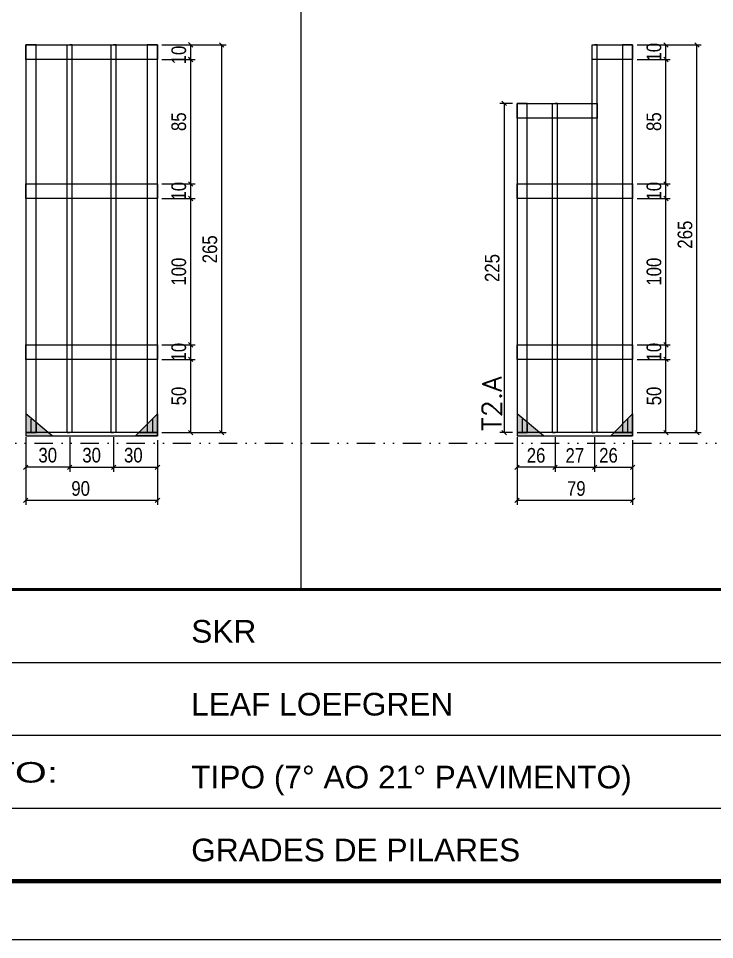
# Model space of a CAD drawing. Extents: x 14400 to 27878, y -21631 to 6985.
# Drawn here: x 19763 to 20238, y 192 to 821 of the extents above; entities that cross this region are included whole.
import ezdxf

# ---------------------------------------------------------------- set-up
doc = ezdxf.new("R2010")
doc.units = 0
for name, pattern in [('CONTINUO', [0]), ('DASHED', [0.75, 0.5, -0.25]), ('DIVIDE2', [0.625, 0.25, -0.125, 0, -0.125, 0, -0.125]), ('HIDDEN', [0.375, 0.25, -0.125])]:
    doc.linetypes.add(name, pattern=pattern)
for name, color, linetype in [('COTA', 241, 'Continuous'), ('Nível', 160, 'Continuous'), ('SARR_2.2x10', 60, 'Continuous'), ('SARR_3.5x7', 81, 'Continuous'), ('SARR_7x7', 40, 'Continuous')]:
    doc.layers.add(name, color=color, linetype=linetype)
for name, color, linetype, lineweight in [('Folhas', 255, 'Continuous', 9), ('Madeira', 126, 'Continuous', 18), ('Sarr 2.2x7', 40, 'Continuous', 9), ('SARRAFO DE PRESSAO', 251, 'DASHED', 9), ('Texto Seção', 7, 'Continuous', 15)]:
    doc.layers.add(name, color=color, linetype=linetype, lineweight=lineweight)
doc.styles.add('ARIAL', font='arial.ttf')
doc.styles.add('COTA TECNICA', font='techl___.ttf', dxfattribs={"height": 10})
doc.styles.add('REGUA-120', font='ROMANS.shx', dxfattribs={"height": 15})
doc.styles.add('Tecnologia', font='')
doc.styles.get('Tecnologia').set_extended_font_data('Forgotten Futurist')
doc.dimstyles.new('PAINEL', dxfattribs={"dimtxt": 10, "dimasz": 3, "dimexe": 3, "dimexo": 3, "dimgap": 3, "dimtad": 1, "dimdec": 1, "dimzin": 12, "dimdsep": 46, "dimtxsty": 'COTA TECNICA', "dimblk1": 'OBLIQUE', "dimblk2": 'OBLIQUE', "dimsah": 1, "dimcen": 0.9, "dimclrd": 4, "dimclre": 4, "dimclrt": 240, "dimadec": 1, "dimazin": 3, "dimtfac": 1, "dimtdec": 1, "dimtmove": 0, "dimatfit": 3, "dimfxl": 1, "dimtolj": 1, "dimtzin": 12, "dimarcsym": 0})

# ---------------------------------------------------------------- blocks, each defined once
blk = doc.blocks.new('9999999999')
at = {"color": 30, "linetype": 'CONTINUO'}
for p, q in [((98564.56, 34379.64), (99583.98, 34379.64)), ((98564.56, 34329.83), (99487.98, 34329.83)), ((98564.56, 34280.02), (99487.98, 34280.02))]:
    blk.add_line(p, q, dxfattribs=at)
at = {"color": 30, "linetype": 'CONTINUO', "const_width": 2}
blk.add_lwpolyline([(99583.98, 34230.21), (99583.98, 34414.45, 0.414214), (99568.98, 34429.45), (98228.98, 34429.45, 0.414214), (98213.98, 34414.45), (98213.98, 34245.21, 0.414214), (98228.98, 34230.21), (99583.98, 34230.21)], format="xyb", dxfattribs=at)
at = {"layer": 'Folhas'}
blk.add_lwpolyline([(98138.98, 34190.21), (99623.98, 34190.21), (99623.98, 35240.21), (98138.98, 35240.21)], close=True, dxfattribs=at)
at = {"layer": 'Folhas', "color": 30, "const_width": 3}
blk.add_lwpolyline([(98213.98, 34230.21), (99583.98, 34230.21), (99583.98, 35200.21), (98213.98, 35200.21)], close=True, dxfattribs=at)
at = {"color": 7, "linetype": 'Continuous', "ltscale": 5, "style": 'ARIAL'}
for s, height, p in [('SKR', 15.483, (98837.68, 34393.13)), ('LEAF LOEFGREN', 15.4829, (98837.68, 34343.32)), ('TIPO (7° AO 21° PAVIMENTO)', 15.4829, (98837.68, 34293.51)), ('GRADES DE PILARES', 15.4829, (98837.68, 34243.7))]:
    blk.add_text(s, height=height, dxfattribs=at).set_placement(p)
at = {"layer": 'Folhas', "color": 7, "style": 'Tecnologia', "width": 1.5}
blk.add_text('PAVIMENTO:', height=14, dxfattribs=at).set_placement((98573.65, 34297.5))
blk = doc.blocks.new('_Oblique')
at = {"color": 0, "linetype": 'ByBlock', "lineweight": -2}
blk.add_line((-0.5, -0.5), (0.5, 0.5), dxfattribs=at)
blk = doc.blocks.new('*D6930')
at = {"layer": 'COTA', "color": 4, "lineweight": -2, "transparency": 16777216}
for p, q in [((19767.64, 520.13), (19767.64, 488.96)), ((19857.64, 520.13), (19857.64, 488.96)), ((19857.64, 491.96), (19767.64, 491.96))]:
    blk.add_line(p, q, dxfattribs=at)
at = {"layer": 'Defpoints', "color": 0, "transparency": 16777216}
for p in [(19767.64, 523.13), (19857.64, 523.13), (19767.64, 491.96)]:
    blk.add_point(p, dxfattribs=at)
at = {"layer": 'COTA', "color": 4, "lineweight": -2, "transparency": 16777216, "xscale": 3, "yscale": 3, "zscale": 3, "rotation": 180}
blk.add_blockref('_Oblique', (19767.64, 491.96), dxfattribs=at)
at = {"layer": 'COTA', "color": 4, "lineweight": -2, "transparency": 16777216, "xscale": 3, "yscale": 3, "zscale": 3}
blk.add_blockref('_Oblique', (19857.64, 491.96), dxfattribs=at)
at = {"layer": 'COTA', "color": 240, "transparency": 16777216, "insert": (19805.14, 500.09), "char_height": 10, "attachment_point": 5, "style": 'COTA TECNICA'}
blk.add_mtext('\\A1;90', dxfattribs=at)
blk = doc.blocks.new('*D6931')
at = {"layer": 'COTA', "color": 4, "lineweight": -2, "transparency": 16777216}
for p, q in [((19860.64, 588.33), (19883.33, 588.33)), ((19880.33, 538.33), (19880.33, 588.33)), ((19860.64, 538.33), (19883.33, 538.33))]:
    blk.add_line(p, q, dxfattribs=at)
at = {"layer": 'Defpoints', "color": 0, "transparency": 16777216}
for p in [(19857.64, 588.33), (19880.33, 588.33), (19857.64, 538.33)]:
    blk.add_point(p, dxfattribs=at)
at = {"layer": 'COTA', "color": 4, "lineweight": -2, "transparency": 16777216, "xscale": 3, "yscale": 3, "zscale": 3}
for p, rotation in [((19880.33, 588.33), 90), ((19880.33, 538.33), 270)]:
    blk.add_blockref('_Oblique', p, dxfattribs=dict(at, rotation=rotation))
at = {"layer": 'COTA', "color": 240, "transparency": 16777216, "insert": (19872.22, 563.33), "char_height": 10, "attachment_point": 5, "rotation": 90, "style": 'COTA TECNICA'}
blk.add_mtext('\\A1;50', dxfattribs=at)
blk = doc.blocks.new('*D6932')
at = {"layer": 'COTA', "color": 4, "lineweight": -2, "transparency": 16777216}
for p, q in [((19860.64, 598.33), (19883.33, 598.33)), ((19880.33, 588.33), (19880.33, 598.33)), ((19860.64, 588.33), (19883.33, 588.33))]:
    blk.add_line(p, q, dxfattribs=at)
at = {"layer": 'Defpoints', "color": 0, "transparency": 16777216}
for p in [(19857.64, 598.33), (19880.33, 598.33), (19857.64, 588.33)]:
    blk.add_point(p, dxfattribs=at)
at = {"layer": 'COTA', "color": 4, "lineweight": -2, "transparency": 16777216, "xscale": 3, "yscale": 3, "zscale": 3}
for p, rotation in [((19880.33, 598.33), 90), ((19880.33, 588.33), 270)]:
    blk.add_blockref('_Oblique', p, dxfattribs=dict(at, rotation=rotation))
at = {"layer": 'COTA', "color": 240, "transparency": 16777216, "insert": (19872.23, 593.33), "char_height": 10, "attachment_point": 5, "rotation": 90, "style": 'COTA TECNICA'}
blk.add_mtext('\\A1;10', dxfattribs=at)
blk = doc.blocks.new('*D6933')
at = {"layer": 'COTA', "color": 4, "lineweight": -2, "transparency": 16777216}
for p, q in [((19860.64, 698.33), (19883.33, 698.33)), ((19880.33, 598.33), (19880.33, 698.33)), ((19860.64, 598.33), (19883.33, 598.33))]:
    blk.add_line(p, q, dxfattribs=at)
at = {"layer": 'Defpoints', "color": 0, "transparency": 16777216}
for p in [(19857.64, 698.33), (19880.33, 698.33), (19857.64, 598.33)]:
    blk.add_point(p, dxfattribs=at)
at = {"layer": 'COTA', "color": 4, "lineweight": -2, "transparency": 16777216, "xscale": 3, "yscale": 3, "zscale": 3}
for p, rotation in [((19880.33, 698.33), 90), ((19880.33, 598.33), 270)]:
    blk.add_blockref('_Oblique', p, dxfattribs=dict(at, rotation=rotation))
at = {"layer": 'COTA', "color": 240, "transparency": 16777216, "insert": (19872.23, 648.33), "char_height": 10, "attachment_point": 5, "rotation": 90, "style": 'COTA TECNICA'}
blk.add_mtext('\\A1;100', dxfattribs=at)
blk = doc.blocks.new('*D6934')
at = {"layer": 'COTA', "color": 4, "lineweight": -2, "transparency": 16777216}
for p, q in [((19860.64, 708.33), (19883.33, 708.33)), ((19880.33, 698.33), (19880.33, 708.33)), ((19860.64, 698.33), (19883.33, 698.33))]:
    blk.add_line(p, q, dxfattribs=at)
at = {"layer": 'Defpoints', "color": 0, "transparency": 16777216}
for p in [(19857.64, 708.33), (19880.33, 708.33), (19857.64, 698.33)]:
    blk.add_point(p, dxfattribs=at)
at = {"layer": 'COTA', "color": 4, "lineweight": -2, "transparency": 16777216, "xscale": 3, "yscale": 3, "zscale": 3}
for p, rotation in [((19880.33, 708.33), 90), ((19880.33, 698.33), 270)]:
    blk.add_blockref('_Oblique', p, dxfattribs=dict(at, rotation=rotation))
at = {"layer": 'COTA', "color": 240, "transparency": 16777216, "insert": (19872.23, 703.33), "char_height": 10, "attachment_point": 5, "rotation": 90, "style": 'COTA TECNICA'}
blk.add_mtext('\\A1;10', dxfattribs=at)
blk = doc.blocks.new('*D6935')
at = {"layer": 'COTA', "color": 4, "lineweight": -2, "transparency": 16777216}
for p, q in [((19860.64, 803.3), (19904.55, 803.3)), ((19901.55, 538.3), (19901.55, 803.3)), ((19860.64, 538.3), (19904.55, 538.3))]:
    blk.add_line(p, q, dxfattribs=at)
at = {"layer": 'Defpoints', "color": 0, "transparency": 16777216}
for p in [(19857.64, 803.3), (19901.55, 803.3), (19857.64, 538.3)]:
    blk.add_point(p, dxfattribs=at)
at = {"layer": 'COTA', "color": 4, "lineweight": -2, "transparency": 16777216, "xscale": 3, "yscale": 3, "zscale": 3}
for p, rotation in [((19901.55, 803.3), 90), ((19901.55, 538.3), 270)]:
    blk.add_blockref('_Oblique', p, dxfattribs=dict(at, rotation=rotation))
at = {"layer": 'COTA', "color": 240, "transparency": 16777216, "insert": (19893.44, 663.6), "char_height": 10, "attachment_point": 5, "rotation": 90, "style": 'COTA TECNICA'}
blk.add_mtext('\\A1;265', dxfattribs=at)
blk = doc.blocks.new('*D6940')
at = {"layer": 'COTA', "color": 4, "lineweight": -2, "transparency": 16777216}
for p, q in [((19860.64, 803.34), (19883.34, 803.34)), ((19880.34, 793.34), (19880.34, 803.34)), ((19860.64, 793.34), (19883.34, 793.34))]:
    blk.add_line(p, q, dxfattribs=at)
at = {"layer": 'Defpoints', "color": 0, "transparency": 16777216}
for p in [(19857.64, 803.34), (19880.34, 803.34), (19857.64, 793.34)]:
    blk.add_point(p, dxfattribs=at)
at = {"layer": 'COTA', "color": 4, "lineweight": -2, "transparency": 16777216, "xscale": 3, "yscale": 3, "zscale": 3}
for p, rotation in [((19880.34, 803.34), 90), ((19880.34, 793.34), 270)]:
    blk.add_blockref('_Oblique', p, dxfattribs=dict(at, rotation=rotation))
at = {"layer": 'COTA', "color": 240, "transparency": 16777216, "insert": (19872.23, 796.39), "char_height": 10, "attachment_point": 5, "rotation": 90, "style": 'COTA TECNICA'}
blk.add_mtext('\\A1;10', dxfattribs=at)
blk = doc.blocks.new('*D6927')
at = {"layer": 'COTA', "color": 4, "lineweight": -2, "transparency": 16777216}
for p, q in [((19767.64, 535.33), (19767.64, 511.63)), ((19797.64, 535.33), (19797.64, 511.63)), ((19797.64, 514.63), (19767.64, 514.63))]:
    blk.add_line(p, q, dxfattribs=at)
at = {"layer": 'Defpoints', "color": 0, "transparency": 16777216}
for p in [(19767.64, 538.33), (19797.64, 538.33), (19767.64, 514.63)]:
    blk.add_point(p, dxfattribs=at)
at = {"layer": 'COTA', "color": 4, "lineweight": -2, "transparency": 16777216, "xscale": 3, "yscale": 3, "zscale": 3, "rotation": 180}
blk.add_blockref('_Oblique', (19767.64, 514.63), dxfattribs=at)
at = {"layer": 'COTA', "color": 4, "lineweight": -2, "transparency": 16777216, "xscale": 3, "yscale": 3, "zscale": 3}
blk.add_blockref('_Oblique', (19797.64, 514.63), dxfattribs=at)
at = {"layer": 'COTA', "color": 240, "transparency": 16777216, "insert": (19782.64, 522.85), "char_height": 10, "attachment_point": 5, "style": 'COTA TECNICA'}
blk.add_mtext('\\A1;30', dxfattribs=at)
blk = doc.blocks.new('*D6928')
at = {"layer": 'COTA', "color": 4, "lineweight": -2, "transparency": 16777216}
for p, q in [((19827.64, 535.33), (19827.64, 511.63)), ((19857.64, 533.13), (19857.64, 511.63)), ((19827.64, 514.63), (19857.64, 514.63))]:
    blk.add_line(p, q, dxfattribs=at)
at = {"layer": 'Defpoints', "color": 0, "transparency": 16777216}
for p in [(19827.64, 538.33), (19857.64, 536.13), (19857.64, 514.63)]:
    blk.add_point(p, dxfattribs=at)
at = {"layer": 'COTA', "color": 4, "lineweight": -2, "transparency": 16777216, "xscale": 3, "yscale": 3, "zscale": 3, "rotation": 180}
blk.add_blockref('_Oblique', (19827.64, 514.63), dxfattribs=at)
at = {"layer": 'COTA', "color": 4, "lineweight": -2, "transparency": 16777216, "xscale": 3, "yscale": 3, "zscale": 3}
blk.add_blockref('_Oblique', (19857.64, 514.63), dxfattribs=at)
at = {"layer": 'COTA', "color": 240, "transparency": 16777216, "insert": (19841.14, 522.85), "char_height": 10, "attachment_point": 5, "style": 'COTA TECNICA'}
blk.add_mtext('\\A1;30', dxfattribs=at)
blk = doc.blocks.new('*D6929')
at = {"layer": 'COTA', "color": 4, "lineweight": -2, "transparency": 16777216}
for p, q in [((19797.64, 535.33), (19797.64, 511.63)), ((19827.64, 535.33), (19827.64, 511.63)), ((19797.64, 514.63), (19827.64, 514.63))]:
    blk.add_line(p, q, dxfattribs=at)
at = {"layer": 'Defpoints', "color": 0, "transparency": 16777216}
for p in [(19797.64, 538.33), (19827.64, 538.33), (19827.64, 514.63)]:
    blk.add_point(p, dxfattribs=at)
at = {"layer": 'COTA', "color": 4, "lineweight": -2, "transparency": 16777216, "xscale": 3, "yscale": 3, "zscale": 3, "rotation": 180}
blk.add_blockref('_Oblique', (19797.64, 514.63), dxfattribs=at)
at = {"layer": 'COTA', "color": 4, "lineweight": -2, "transparency": 16777216, "xscale": 3, "yscale": 3, "zscale": 3}
blk.add_blockref('_Oblique', (19827.64, 514.63), dxfattribs=at)
at = {"layer": 'COTA', "color": 240, "transparency": 16777216, "insert": (19812.64, 522.85), "char_height": 10, "attachment_point": 5, "style": 'COTA TECNICA'}
blk.add_mtext('\\A1;30', dxfattribs=at)
blk = doc.blocks.new('*D6941')
at = {"layer": 'COTA', "color": 4, "lineweight": -2, "transparency": 16777216}
for p, q in [((19860.64, 793.3), (19883.34, 793.3)), ((19880.34, 708.3), (19880.34, 793.3)), ((19860.64, 708.3), (19883.34, 708.3))]:
    blk.add_line(p, q, dxfattribs=at)
at = {"layer": 'Defpoints', "color": 0, "transparency": 16777216}
for p in [(19857.64, 793.3), (19880.34, 793.3), (19857.64, 708.3)]:
    blk.add_point(p, dxfattribs=at)
at = {"layer": 'COTA', "color": 4, "lineweight": -2, "transparency": 16777216, "xscale": 3, "yscale": 3, "zscale": 3}
for p, rotation in [((19880.34, 793.3), 90), ((19880.34, 708.3), 270)]:
    blk.add_blockref('_Oblique', p, dxfattribs=dict(at, rotation=rotation))
at = {"layer": 'COTA', "color": 240, "transparency": 16777216, "insert": (19872.2, 750.8), "char_height": 10, "attachment_point": 5, "rotation": 90, "style": 'COTA TECNICA'}
blk.add_mtext('\\A1;85', dxfattribs=at)
blk = doc.blocks.new('*D6995')
at = {"layer": 'COTA', "color": 4, "lineweight": -2, "transparency": 16777216}
for p, q in [((20103.25, 520.13), (20103.25, 488.96)), ((20182.25, 520.13), (20182.25, 488.96)), ((20182.25, 491.96), (20103.25, 491.96))]:
    blk.add_line(p, q, dxfattribs=at)
at = {"layer": 'Defpoints', "color": 0, "transparency": 16777216}
for p in [(20103.25, 523.13), (20182.25, 523.13), (20103.25, 491.96)]:
    blk.add_point(p, dxfattribs=at)
at = {"layer": 'COTA', "color": 4, "lineweight": -2, "transparency": 16777216, "xscale": 3, "yscale": 3, "zscale": 3, "rotation": 180}
blk.add_blockref('_Oblique', (20103.25, 491.96), dxfattribs=at)
at = {"layer": 'COTA', "color": 4, "lineweight": -2, "transparency": 16777216, "xscale": 3, "yscale": 3, "zscale": 3}
blk.add_blockref('_Oblique', (20182.25, 491.96), dxfattribs=at)
at = {"layer": 'COTA', "color": 240, "transparency": 16777216, "insert": (20143.75, 500.06), "char_height": 10, "attachment_point": 5, "style": 'COTA TECNICA'}
blk.add_mtext('\\A1;79', dxfattribs=at)
blk = doc.blocks.new('*D6996')
at = {"layer": 'COTA', "color": 4, "lineweight": -2, "transparency": 16777216}
for p, q in [((20103.25, 535.33), (20103.25, 511.63)), ((20129.25, 535.33), (20129.25, 511.63)), ((20129.25, 514.63), (20103.25, 514.63))]:
    blk.add_line(p, q, dxfattribs=at)
at = {"layer": 'Defpoints', "color": 0, "transparency": 16777216}
for p in [(20103.25, 538.33), (20129.25, 538.33), (20103.25, 514.63)]:
    blk.add_point(p, dxfattribs=at)
at = {"layer": 'COTA', "color": 4, "lineweight": -2, "transparency": 16777216, "xscale": 3, "yscale": 3, "zscale": 3, "rotation": 180}
blk.add_blockref('_Oblique', (20103.25, 514.63), dxfattribs=at)
at = {"layer": 'COTA', "color": 4, "lineweight": -2, "transparency": 16777216, "xscale": 3, "yscale": 3, "zscale": 3}
blk.add_blockref('_Oblique', (20129.25, 514.63), dxfattribs=at)
at = {"layer": 'COTA', "color": 240, "transparency": 16777216, "insert": (20116.25, 522.74), "char_height": 10, "attachment_point": 5, "style": 'COTA TECNICA'}
blk.add_mtext('\\A1;26', dxfattribs=at)
blk = doc.blocks.new('*D6997')
at = {"layer": 'COTA', "color": 4, "lineweight": -2, "transparency": 16777216}
for p, q in [((20156.25, 535.33), (20156.25, 511.63)), ((20182.25, 533.13), (20182.25, 511.63)), ((20156.25, 514.63), (20182.25, 514.63))]:
    blk.add_line(p, q, dxfattribs=at)
at = {"layer": 'Defpoints', "color": 0, "transparency": 16777216}
for p in [(20156.25, 538.33), (20182.25, 536.13), (20182.25, 514.63)]:
    blk.add_point(p, dxfattribs=at)
at = {"layer": 'COTA', "color": 4, "lineweight": -2, "transparency": 16777216, "xscale": 3, "yscale": 3, "zscale": 3, "rotation": 180}
blk.add_blockref('_Oblique', (20156.25, 514.63), dxfattribs=at)
at = {"layer": 'COTA', "color": 4, "lineweight": -2, "transparency": 16777216, "xscale": 3, "yscale": 3, "zscale": 3}
blk.add_blockref('_Oblique', (20182.25, 514.63), dxfattribs=at)
at = {"layer": 'COTA', "color": 240, "transparency": 16777216, "insert": (20165.75, 522.74), "char_height": 10, "attachment_point": 5, "style": 'COTA TECNICA'}
blk.add_mtext('\\A1;26', dxfattribs=at)
blk = doc.blocks.new('*D6998')
at = {"layer": 'COTA', "color": 4, "lineweight": -2, "transparency": 16777216}
for p, q in [((20185.25, 588.33), (20207.95, 588.33)), ((20204.95, 538.33), (20204.95, 588.33)), ((20185.25, 538.33), (20207.95, 538.33))]:
    blk.add_line(p, q, dxfattribs=at)
at = {"layer": 'Defpoints', "color": 0, "transparency": 16777216}
for p in [(20182.25, 588.33), (20204.95, 588.33), (20182.25, 538.33)]:
    blk.add_point(p, dxfattribs=at)
at = {"layer": 'COTA', "color": 4, "lineweight": -2, "transparency": 16777216, "xscale": 3, "yscale": 3, "zscale": 3}
for p, rotation in [((20204.95, 588.33), 90), ((20204.95, 538.33), 270)]:
    blk.add_blockref('_Oblique', p, dxfattribs=dict(at, rotation=rotation))
at = {"layer": 'COTA', "color": 240, "transparency": 16777216, "insert": (20196.84, 563.33), "char_height": 10, "attachment_point": 5, "rotation": 90, "style": 'COTA TECNICA'}
blk.add_mtext('\\A1;50', dxfattribs=at)
blk = doc.blocks.new('*D6999')
at = {"layer": 'COTA', "color": 4, "lineweight": -2, "transparency": 16777216}
for p, q in [((20129.25, 535.33), (20129.25, 511.63)), ((20156.25, 535.33), (20156.25, 511.63)), ((20129.25, 514.63), (20156.25, 514.63))]:
    blk.add_line(p, q, dxfattribs=at)
at = {"layer": 'Defpoints', "color": 0, "transparency": 16777216}
for p in [(20129.25, 538.33), (20156.25, 538.33), (20156.25, 514.63)]:
    blk.add_point(p, dxfattribs=at)
at = {"layer": 'COTA', "color": 4, "lineweight": -2, "transparency": 16777216, "xscale": 3, "yscale": 3, "zscale": 3, "rotation": 180}
blk.add_blockref('_Oblique', (20129.25, 514.63), dxfattribs=at)
at = {"layer": 'COTA', "color": 4, "lineweight": -2, "transparency": 16777216, "xscale": 3, "yscale": 3, "zscale": 3}
blk.add_blockref('_Oblique', (20156.25, 514.63), dxfattribs=at)
at = {"layer": 'COTA', "color": 240, "transparency": 16777216, "insert": (20142.75, 522.71), "char_height": 10, "attachment_point": 5, "style": 'COTA TECNICA'}
blk.add_mtext('\\A1;27', dxfattribs=at)
blk = doc.blocks.new('*D7000')
at = {"layer": 'COTA', "color": 4, "lineweight": -2, "transparency": 16777216}
for p, q in [((20185.25, 598.33), (20207.95, 598.33)), ((20204.95, 588.33), (20204.95, 598.33)), ((20185.25, 588.33), (20207.95, 588.33))]:
    blk.add_line(p, q, dxfattribs=at)
at = {"layer": 'Defpoints', "color": 0, "transparency": 16777216}
for p in [(20182.25, 598.33), (20204.95, 598.33), (20182.25, 588.33)]:
    blk.add_point(p, dxfattribs=at)
at = {"layer": 'COTA', "color": 4, "lineweight": -2, "transparency": 16777216, "xscale": 3, "yscale": 3, "zscale": 3}
for p, rotation in [((20204.95, 598.33), 90), ((20204.95, 588.33), 270)]:
    blk.add_blockref('_Oblique', p, dxfattribs=dict(at, rotation=rotation))
at = {"layer": 'COTA', "color": 240, "transparency": 16777216, "insert": (20196.84, 593.33), "char_height": 10, "attachment_point": 5, "rotation": 90, "style": 'COTA TECNICA'}
blk.add_mtext('\\A1;10', dxfattribs=at)
blk = doc.blocks.new('*D7001')
at = {"layer": 'COTA', "color": 4, "lineweight": -2, "transparency": 16777216}
for p, q in [((20185.25, 698.33), (20207.95, 698.33)), ((20204.95, 598.33), (20204.95, 698.33)), ((20185.25, 598.33), (20207.95, 598.33))]:
    blk.add_line(p, q, dxfattribs=at)
at = {"layer": 'Defpoints', "color": 0, "transparency": 16777216}
for p in [(20182.25, 698.33), (20204.95, 698.33), (20182.25, 598.33)]:
    blk.add_point(p, dxfattribs=at)
at = {"layer": 'COTA', "color": 4, "lineweight": -2, "transparency": 16777216, "xscale": 3, "yscale": 3, "zscale": 3}
for p, rotation in [((20204.95, 698.33), 90), ((20204.95, 598.33), 270)]:
    blk.add_blockref('_Oblique', p, dxfattribs=dict(at, rotation=rotation))
at = {"layer": 'COTA', "color": 240, "transparency": 16777216, "insert": (20196.84, 648.33), "char_height": 10, "attachment_point": 5, "rotation": 90, "style": 'COTA TECNICA'}
blk.add_mtext('\\A1;100', dxfattribs=at)
blk = doc.blocks.new('*D7002')
at = {"layer": 'COTA', "color": 4, "lineweight": -2, "transparency": 16777216}
for p, q in [((20185.25, 708.33), (20207.95, 708.33)), ((20204.95, 698.33), (20204.95, 708.33)), ((20185.25, 698.33), (20207.95, 698.33))]:
    blk.add_line(p, q, dxfattribs=at)
at = {"layer": 'Defpoints', "color": 0, "transparency": 16777216}
for p in [(20182.25, 708.33), (20204.95, 708.33), (20182.25, 698.33)]:
    blk.add_point(p, dxfattribs=at)
at = {"layer": 'COTA', "color": 4, "lineweight": -2, "transparency": 16777216, "xscale": 3, "yscale": 3, "zscale": 3}
for p, rotation in [((20204.95, 708.33), 90), ((20204.95, 698.33), 270)]:
    blk.add_blockref('_Oblique', p, dxfattribs=dict(at, rotation=rotation))
at = {"layer": 'COTA', "color": 240, "transparency": 16777216, "insert": (20196.84, 703.33), "char_height": 10, "attachment_point": 5, "rotation": 90, "style": 'COTA TECNICA'}
blk.add_mtext('\\A1;10', dxfattribs=at)
blk = doc.blocks.new('*D7003')
at = {"layer": 'COTA', "color": 4, "lineweight": -2, "transparency": 16777216}
for p, q in [((20185.25, 793.33), (20207.95, 793.33)), ((20204.95, 708.33), (20204.95, 793.33)), ((20185.25, 708.33), (20207.95, 708.33))]:
    blk.add_line(p, q, dxfattribs=at)
at = {"layer": 'Defpoints', "color": 0, "transparency": 16777216}
for p in [(20182.25, 793.33), (20204.95, 793.33), (20182.25, 708.33)]:
    blk.add_point(p, dxfattribs=at)
at = {"layer": 'COTA', "color": 4, "lineweight": -2, "transparency": 16777216, "xscale": 3, "yscale": 3, "zscale": 3}
for p, rotation in [((20204.95, 793.33), 90), ((20204.95, 708.33), 270)]:
    blk.add_blockref('_Oblique', p, dxfattribs=dict(at, rotation=rotation))
at = {"layer": 'COTA', "color": 240, "transparency": 16777216, "insert": (20196.81, 750.83), "char_height": 10, "attachment_point": 5, "rotation": 90, "style": 'COTA TECNICA'}
blk.add_mtext('\\A1;85', dxfattribs=at)
blk = doc.blocks.new('*D7004')
at = {"layer": 'COTA', "color": 4, "lineweight": -2, "transparency": 16777216}
for p, q in [((20185.25, 803.33), (20207.95, 803.33)), ((20204.95, 793.33), (20204.95, 803.33)), ((20185.25, 793.33), (20207.95, 793.33))]:
    blk.add_line(p, q, dxfattribs=at)
at = {"layer": 'Defpoints', "color": 0, "transparency": 16777216}
for p in [(20182.25, 803.33), (20204.95, 803.33), (20182.25, 793.33)]:
    blk.add_point(p, dxfattribs=at)
at = {"layer": 'COTA', "color": 4, "lineweight": -2, "transparency": 16777216, "xscale": 3, "yscale": 3, "zscale": 3}
for p, rotation in [((20204.95, 803.33), 90), ((20204.95, 793.33), 270)]:
    blk.add_blockref('_Oblique', p, dxfattribs=dict(at, rotation=rotation))
at = {"layer": 'COTA', "color": 240, "transparency": 16777216, "insert": (20196.84, 798.33), "char_height": 10, "attachment_point": 5, "rotation": 90, "style": 'COTA TECNICA'}
blk.add_mtext('\\A1;10', dxfattribs=at)
blk = doc.blocks.new('*D7005')
at = {"layer": 'COTA', "color": 4, "lineweight": -2, "transparency": 16777216}
for p, q in [((20185.25, 803.3), (20229.16, 803.3)), ((20226.16, 538.3), (20226.16, 803.3)), ((20185.25, 538.3), (20229.16, 538.3))]:
    blk.add_line(p, q, dxfattribs=at)
at = {"layer": 'Defpoints', "color": 0, "transparency": 16777216}
for p in [(20182.25, 803.3), (20226.16, 803.3), (20182.25, 538.3)]:
    blk.add_point(p, dxfattribs=at)
at = {"layer": 'COTA', "color": 4, "lineweight": -2, "transparency": 16777216, "xscale": 3, "yscale": 3, "zscale": 3}
for p, rotation in [((20226.16, 803.3), 90), ((20226.16, 538.3), 270)]:
    blk.add_blockref('_Oblique', p, dxfattribs=dict(at, rotation=rotation))
at = {"layer": 'COTA', "color": 240, "transparency": 16777216, "insert": (20218.05, 673.6), "char_height": 10, "attachment_point": 5, "rotation": 90, "style": 'COTA TECNICA'}
blk.add_mtext('\\A1;265', dxfattribs=at)
blk = doc.blocks.new('*D7006')
at = {"layer": 'COTA', "color": 4, "lineweight": -2, "transparency": 16777216}
for p, q in [((20100.25, 763.3), (20091.45, 763.3)), ((20094.45, 763.3), (20094.45, 538.33)), ((20100.25, 538.33), (20091.45, 538.33))]:
    blk.add_line(p, q, dxfattribs=at)
at = {"layer": 'Defpoints', "color": 0, "transparency": 16777216}
for p in [(20103.25, 763.3), (20094.45, 538.33), (20103.25, 538.33)]:
    blk.add_point(p, dxfattribs=at)
at = {"layer": 'COTA', "color": 4, "lineweight": -2, "transparency": 16777216, "xscale": 3, "yscale": 3, "zscale": 3}
for p, rotation in [((20094.45, 763.3), 90), ((20094.45, 538.33), 270)]:
    blk.add_blockref('_Oblique', p, dxfattribs=dict(at, rotation=rotation))
at = {"layer": 'COTA', "color": 240, "transparency": 16777216, "insert": (20086.34, 650.82), "char_height": 10, "attachment_point": 5, "rotation": 90, "style": 'COTA TECNICA'}
blk.add_mtext('\\A1;225', dxfattribs=at)

msp = doc.modelspace()

# ---------------------------------------------------------------- hatches: boundary and pattern name
at = {"layer": 'Madeira'}
h = msp.add_hatch(color=252, dxfattribs=at)
h.dxf.hatch_style = 2
h.paths.add_polyline_path([(19767.64, 551.13), (19767.64, 536.13), (19785.64, 536.13)])
h = msp.add_hatch(color=252, dxfattribs=at)
h.dxf.hatch_style = 2
h.paths.add_polyline_path([(19857.64, 551.13), (19857.64, 536.13), (19842.64, 536.13)])
h = msp.add_hatch(color=252, dxfattribs=at)
h.dxf.hatch_style = 2
h.paths.add_polyline_path([(20103.25, 551.13), (20103.25, 536.13), (20121.25, 536.13)])
h = msp.add_hatch(color=252, dxfattribs=at)
h.dxf.hatch_style = 2
h.paths.add_polyline_path([(20182.25, 551.13), (20182.25, 536.13), (20167.25, 536.13)])

# ---------------------------------------------------------------- linework, layer by layer
at = {"layer": 'COTA'}
msp.add_line((19955.47, 1201.85), (19955.47, 431.1), dxfattribs=at)
at = {"layer": 'Madeira', "color": 1, "linetype": 'HIDDEN'}
for p, q in [((19771.14, 547.63), (19771.14, 538.33)), ((19771.14, 547.63), (19771.14, 538.33)), ((19774.64, 544.13), (19774.64, 538.33)), ((19854.14, 547.63), (19854.14, 538.33)), ((19854.14, 547.63), (19854.14, 538.33)), ((20106.75, 547.63), (20106.75, 538.33)), ((20106.75, 547.63), (20106.75, 538.33)), ((20110.25, 544.13), (20110.25, 538.33)), ((20178.75, 547.63), (20178.75, 538.33)), ((20178.75, 547.63), (20178.75, 538.33)), ((19777.47, 538.33), (19767.64, 538.33)), ((19777.47, 538.33), (19767.64, 538.33)), ((19783.44, 538.33), (19767.64, 538.33)), ((19844.84, 538.33), (19857.64, 538.33)), ((19847.8, 538.33), (19857.64, 538.33)), ((19847.8, 538.33), (19857.64, 538.33)), ((20113.08, 538.33), (20103.25, 538.33)), ((20113.08, 538.33), (20103.25, 538.33)), ((20119.05, 538.33), (20103.25, 538.33)), ((20169.45, 538.33), (20182.25, 538.33)), ((20172.41, 538.33), (20182.25, 538.33)), ((20172.41, 538.33), (20182.25, 538.33))]:
    msp.add_line(p, q, dxfattribs=at)
at = {"layer": 'Madeira'}
for p, q in [((19767.64, 538.33), (19767.64, 536.13)), ((19767.64, 538.33), (19767.64, 536.13)), ((19767.64, 538.33), (19767.64, 536.13)), ((20103.25, 538.33), (20103.25, 536.13)), ((20103.25, 538.33), (20103.25, 536.13)), ((20103.25, 538.33), (20103.25, 536.13))]:
    msp.add_line(p, q, dxfattribs=at)
at = {"layer": 'Madeira', "color": 0}
for points in [[(19767.64, 551.13), (19767.64, 536.13), (19785.64, 536.13), (19767.64, 551.13)], [(19857.64, 551.13), (19857.64, 536.13), (19842.64, 536.13), (19857.64, 551.13)], [(20103.25, 551.13), (20103.25, 536.13), (20121.25, 536.13), (20103.25, 551.13)], [(20182.25, 551.13), (20182.25, 536.13), (20167.25, 536.13), (20182.25, 551.13)]]:
    msp.add_lwpolyline(points, dxfattribs=at)
at = {"layer": 'Nível', "color": 4, "linetype": 'DIVIDE2', "ltscale": 50}
msp.add_line((19270.47, 531.13), (20640.47, 531.13), dxfattribs=at)
at = {"layer": 'Sarr 2.2x7'}
for points in [[(19857.64, 538.33), (19767.64, 538.33), (19767.64, 536.13), (19857.64, 536.13)], [(20182.25, 538.33), (20103.25, 538.33), (20103.25, 536.13), (20182.25, 536.13)]]:
    msp.add_lwpolyline(points, close=True, dxfattribs=at)
at = {"layer": 'SARR_2.2x10'}
for points in [[(19767.64, 803.3), (19857.64, 803.3), (19857.64, 793.3), (19767.64, 793.3)], [(20154.5, 803.3), (20182.25, 803.3), (20182.25, 793.3), (20154.5, 793.3)], [(20103.25, 763.3), (20158, 763.3), (20158, 753.3), (20103.25, 753.3)], [(19767.64, 708.3), (19857.64, 708.3), (19857.64, 698.3), (19767.64, 698.3)], [(20103.25, 708.3), (20182.25, 708.3), (20182.25, 698.3), (20103.25, 698.3)], [(19767.64, 598.3), (19857.64, 598.3), (19857.64, 588.3), (19767.64, 588.3)], [(20103.25, 598.3), (20182.25, 598.3), (20182.25, 588.3), (20103.25, 588.3)]]:
    msp.add_lwpolyline(points, close=True, dxfattribs=at)
at = {"layer": 'SARR_3.5x7'}
for p, q in [((19795.89, 538.33), (19795.89, 803.3)), ((19795.89, 803.3), (19797.64, 803.3)), ((19799.39, 803.3), (19797.64, 803.3)), ((19799.39, 538.33), (19799.39, 803.3)), ((19825.89, 538.33), (19825.89, 803.3)), ((19825.89, 803.3), (19827.64, 803.3)), ((19829.39, 803.3), (19827.64, 803.3)), ((19829.39, 538.33), (19829.39, 803.3)), ((20154.5, 538.33), (20154.5, 803.3)), ((20154.5, 803.3), (20156.25, 803.3)), ((20158, 803.3), (20156.25, 803.3)), ((20158, 538.33), (20158, 803.3)), ((20127.5, 538.33), (20127.5, 763.3)), ((20127.5, 763.3), (20129.25, 763.3)), ((20131, 763.3), (20129.25, 763.3)), ((20131, 538.33), (20131, 763.3)), ((19795.89, 538.33), (19797.64, 538.33)), ((19799.39, 538.33), (19797.64, 538.33)), ((19825.89, 538.33), (19827.64, 538.33)), ((19829.39, 538.33), (19827.64, 538.33)), ((20127.5, 538.33), (20129.25, 538.33)), ((20131, 538.33), (20129.25, 538.33)), ((20154.5, 538.33), (20156.25, 538.33)), ((20158, 538.33), (20156.25, 538.33))]:
    msp.add_line(p, q, dxfattribs=at)
at = {"layer": 'SARR_7x7'}
for points in [[(19767.64, 538.33), (19774.64, 538.33), (19774.64, 803.3), (19767.64, 803.3)], [(19850.64, 538.33), (19857.64, 538.33), (19857.64, 803.3), (19850.64, 803.3)], [(20175.25, 538.33), (20182.25, 538.33), (20182.25, 803.3), (20175.25, 803.3)], [(20103.25, 538.33), (20110.25, 538.33), (20110.25, 763.3), (20103.25, 763.3)]]:
    msp.add_lwpolyline(points, close=True, dxfattribs=at)

# ---------------------------------------------------------------- block references
at = {"layer": 'SARRAFO DE PRESSAO', "color": 6, "linetype": 'ByBlock'}
msp.add_blockref('9999999999', (-78957.01, -33998.35), dxfattribs=at)

# ---------------------------------------------------------------- texts
at = {"layer": 'Texto Seção', "style": 'REGUA-120', "width": 1.05}
msp.add_text('T2.A', height=13, rotation=90, dxfattribs=at).set_placement((20092.57, 539.43))

# ---------------------------------------------------------------- dimensions: what is measured, and where the dimension line sits
at = {"layer": 'COTA'}
for base, p1, p2, angle, picture, middle in [((20204.95, 803.33), (20182.25, 793.33), (20182.25, 803.33), 90, '*D7004', (20204.95, 798.33)), ((19880.34, 803.34), (19857.64, 793.34), (19857.64, 803.34), 90, '*D6940', (19880.34, 796.39)), ((19901.55, 803.3), (19857.64, 538.3), (19857.64, 803.3), 90, '*D6935', (19901.55, 663.6)), ((20226.16, 803.3), (20182.25, 538.3), (20182.25, 803.3), 90, '*D7005', (20226.16, 673.6)), ((19880.33, 708.33), (19857.64, 698.33), (19857.64, 708.33), 90, '*D6934', (19880.33, 703.33)), ((20204.95, 708.33), (20182.25, 698.33), (20182.25, 708.33), 90, '*D7002', (20204.95, 703.33)), ((19880.33, 598.33), (19857.64, 588.33), (19857.64, 598.33), 90, '*D6932', (19880.33, 593.33)), ((20204.95, 598.33), (20182.25, 588.33), (20182.25, 598.33), 90, '*D7000', (20204.95, 593.33)), ((19767.64, 491.96), (19857.64, 523.13), (19767.64, 523.13), 180, '*D6930', (19805.14, 491.96)), ((20103.25, 491.96), (20182.25, 523.13), (20103.25, 523.13), 180, '*D6995', (20143.75, 491.96))]:
    dim = msp.add_linear_dim(base=base, p1=p1, p2=p2, angle=angle, dimstyle='PAINEL', override={"dimtmove": 1}, dxfattribs=at)
    dim.commit()
    dim.dimension.update_dxf_attribs({"geometry": picture, "text_midpoint": middle, "dimtype": 160})
for base, p1, p2, picture, middle in [((19880.34, 793.3), (19857.64, 708.3), (19857.64, 793.3), '*D6941', (19872.2, 750.8)), ((20094.45, 538.33), (20103.25, 763.3), (20103.25, 538.33), '*D7006', (20086.34, 650.82))]:
    dim = msp.add_linear_dim(base=base, p1=p1, p2=p2, angle=90, dimstyle='PAINEL', dxfattribs=at)
    dim.commit()
    dim.dimension.update_dxf_attribs({"geometry": picture, "text_midpoint": middle})
for base, p1, p2, angle, picture, middle in [((20204.95, 793.33), (20182.25, 708.33), (20182.25, 793.33), 90, '*D7003', (20196.81, 750.83)), ((19880.33, 698.33), (19857.64, 598.33), (19857.64, 698.33), 90, '*D6933', (19872.23, 648.33)), ((20204.95, 698.33), (20182.25, 598.33), (20182.25, 698.33), 90, '*D7001', (20196.84, 648.33)), ((19880.33, 588.33), (19857.64, 538.33), (19857.64, 588.33), 90, '*D6931', (19872.22, 563.33)), ((20204.95, 588.33), (20182.25, 538.33), (20182.25, 588.33), 90, '*D6998', (20196.84, 563.33)), ((19767.64, 514.63), (19797.64, 538.33), (19767.64, 538.33), 180, '*D6927', (19782.64, 522.85)), ((20103.25, 514.63), (20129.25, 538.33), (20103.25, 538.33), 180, '*D6996', (20116.25, 522.74))]:
    dim = msp.add_linear_dim(base=base, p1=p1, p2=p2, angle=angle, dimstyle='PAINEL', override={"dimtmove": 1}, dxfattribs=at)
    dim.commit()
    dim.dimension.update_dxf_attribs({"geometry": picture, "text_midpoint": middle})
for base, p1, p2, picture, middle in [((19827.64, 514.63), (19797.64, 538.33), (19827.64, 538.33), '*D6929', (19812.64, 522.85)), ((20156.25, 514.63), (20129.25, 538.33), (20156.25, 538.33), '*D6999', (20142.75, 522.71))]:
    dim = msp.add_linear_dim(base=base, p1=p1, p2=p2, dimstyle='PAINEL', override={"dimtmove": 1}, dxfattribs=at)
    dim.commit()
    dim.dimension.update_dxf_attribs({"geometry": picture, "text_midpoint": middle})
for base, p1, p2, picture, middle in [((19857.64, 514.63), (19827.64, 538.33), (19857.64, 536.13), '*D6928', (19841.14, 514.63)), ((20182.25, 514.63), (20156.25, 538.33), (20182.25, 536.13), '*D6997', (20165.75, 514.63))]:
    dim = msp.add_linear_dim(base=base, p1=p1, p2=p2, dimstyle='PAINEL', override={"dimtmove": 1}, dxfattribs=at)
    dim.commit()
    dim.dimension.update_dxf_attribs({"geometry": picture, "text_midpoint": middle, "dimtype": 160})

doc.saveas('drawing.dxf')
